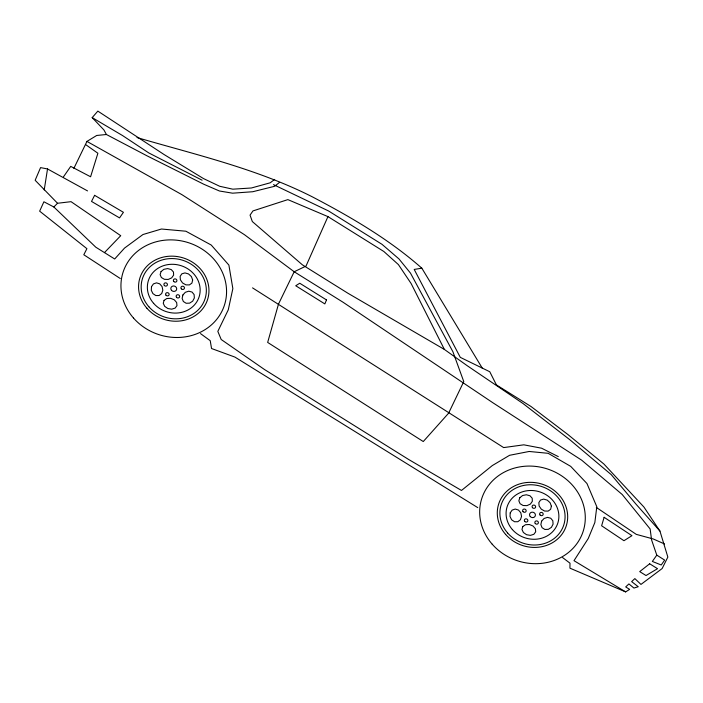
<?xml version="1.0" encoding="UTF-8"?>
<svg xmlns="http://www.w3.org/2000/svg" width="703" height="703" viewBox="0 0 703 703"><rect width="100%" height="100%" fill="white"/><g stroke="black" fill="none" stroke-linecap="round" stroke-linejoin="round"><path stroke-width="1.05" d="M44.219 189.951L47.523 168.948L40.563 167.613L35.15 180.276L57.532 203.264L71.047 201.673L120.731 235.69L104.466 252.614M73.877 168.351L86.944 141.408L96.706 135.468L106.408 134.501L146.901 155.767L203.808 184.256L219.424 190.996L232.57 193.184L252.746 191.734L274.565 186.304L279.539 182.385M562.62 557.584L570.001 563.191L569.931 568.165L625.635 591.891L629.633 589.378L625.696 586.926L628.913 583.921L633.939 588.051L638.245 586.733L631.645 581.609L634.862 578.604L640.969 584.421L662.138 568.551L667.85 557.075L659.95 531.09L635.881 504.033L611.206 474.604L569.94 439.823L522.988 403.504L467.003 365.56L444.375 349.426L348.011 293.3L302.369 264.82L252.333 221.559L250.048 215.118L252.957 210.918L287.87 199.617L327.95 216.612L306.007 266.086L294.188 271.745L278.502 304.074L267.667 342.423L423.268 441.546L448.576 413.215L463.769 381.588L452.908 351.746L410.499 273.142L398.952 258.915L382.01 244.328L328.503 210.944L273.476 184.617M63.446 176.875L70.731 166.383L90.59 176.769L97.893 153.254L85.792 144.695M656.787 555.133L652.349 561.442L661.233 564.984L664.66 560.098L656.787 555.133L651.576 539.904L650.143 528.981L622.208 494.499L581.724 460.21L492.996 402.837L342.967 302.185L294.188 271.745L244.38 234.644L181.919 194.661L86.944 141.408M106.408 134.501L103.93 129.95L92.19 117.612L97.84 111.109L164.151 154.581L203.518 178.588L219.696 186.277L232.798 189.177L251.393 187.991L270.163 182.815L274.662 179.414M120.301 278.537L83.806 254.758L86.908 248.669L39.649 211.155L43.902 201.779L53.832 206.972L57.532 203.264M482.205 368.029L421.835 268.186L414.199 269.434L460.289 357.361L489.771 371.746L496.423 384.919L531.037 406.519L567.954 434.568L603.895 464.024L643.939 507.056L659.95 531.09M136.997 137.551C196.199 154.853 257.008 168.808 312.352 196.849C350.946 217.078 389.031 239.248 421.835 268.186M664.537 543.981L653.342 538.999L636.259 534.359L596.32 507.425M202.113 180.196L148.843 152.964L122.577 135.574L92.19 117.612M558.287 456.616L541.582 448.198L523.814 444.823L503.656 447.591L252.535 287.87M47.523 168.948L87.541 190.908M625.635 591.891L574 560.678L588.27 538.498L594.843 522.54L596.803 506.722L586.961 483.532L570.695 466.361L548.173 453.312L529.157 451.467L509.578 455.298L492.302 465.571L461.484 490.457L408.584 459.446L264.592 369.585L221.199 339.505L217.825 331.377L228.273 309.821L232.851 288.617L228.888 265.084L211.225 245.039L185.864 231.217L161.453 229.02L142.964 234.53L124.528 248.089L114.694 258.994L95.81 247.21L53.832 206.972M477.759 507.628L234.925 357.089L211.55 348.521L210.232 340.683L200.487 333.591M327.95 216.612L383.82 251.472L398.399 264.583L411.15 283.573L444.375 349.426M151.488 286.692L151.294 290.313L152.911 293.617L155.82 295.559L159.106 295.524L161.716 293.529L162.824 290.19L162.085 286.587L159.73 283.854L156.505 282.852L153.43 283.915L151.488 286.692M510.211 512.882L510.018 516.503L511.635 519.807L514.543 521.749L517.83 521.714L520.44 519.719L521.547 516.38L520.809 512.777L518.454 510.044L515.229 509.042L512.153 510.106L510.211 512.882M182.877 294.979L182.139 298.424L183.351 301.508L186.146 303.265L189.625 303.142L192.684 301.165L194.353 297.967L194.107 294.566L192.016 292.044L188.756 291.191L185.346 292.29L182.877 294.979M541.6 521.169L540.862 524.614L542.075 527.698L544.869 529.456L548.349 529.333L551.407 527.355L553.076 524.157L552.83 520.756L550.739 518.234L547.479 517.382L544.069 518.48L541.6 521.169M192.657 279.996L191.91 283.107L189.397 284.917L185.9 284.864L182.552 282.957L180.39 279.803L180.126 276.402L181.831 273.836L184.959 272.913L188.527 273.942L191.401 276.578L192.657 279.996M551.38 506.186L550.634 509.297L548.12 511.107L544.623 511.055L541.275 509.148L539.113 505.993L538.85 502.592L540.554 500.026L543.683 499.104L547.25 500.132L550.124 502.768L551.38 506.186M164.054 300.383L163.254 303.283L164.66 306.315L167.815 308.512L171.717 309.179L175.135 308.099L176.971 305.62L176.655 302.527L174.282 299.803L170.601 298.318L166.787 298.529L164.054 300.383M522.777 526.573L521.977 529.473L523.384 532.505L526.538 534.702L530.44 535.37L533.858 534.289L535.695 531.811L535.378 528.718L533.006 525.993L529.324 524.508L525.51 524.719L522.777 526.573M604.114 517.303L601.619 525.774L623.956 540.712L631.953 535.677L604.114 517.303M161.066 271.578L160.126 274.636L161.365 277.518L164.379 279.311L168.219 279.442L171.664 277.878L173.623 275.11L173.474 272.017L171.26 269.583L167.683 268.581L163.887 269.319L161.066 271.578M519.789 497.768L518.849 500.826L520.088 503.708L523.102 505.501L526.942 505.633L530.387 504.069L532.347 501.301L532.197 498.207L529.983 495.773L526.406 494.771L522.61 495.51L519.789 497.768M326.491 299.926L324.848 303.916L295.735 285.752L299.742 283.23L326.491 299.926M94.615 195.329L91.522 201.418L119.545 217.904L123.429 212.306L94.615 195.329M649.669 563.78L639.721 571.609L646.013 575.537L657.533 568.692L649.669 563.78M133.482 318.011A53.287 48.287 18.4 0 0 223.475 307.826A53.287 48.287 18.4 0 0 164.317 240.233A53.287 48.287 18.4 0 0 133.482 318.011M146.909 308.239A35.519 32.197 18.4 0 0 206.902 301.446A35.519 32.197 18.4 0 0 167.463 256.384A35.519 32.197 18.4 0 0 146.909 308.239M153.623 303.353A26.644 24.148 18.4 0 0 198.615 298.257A26.644 24.148 18.4 0 0 169.036 264.46A26.644 24.148 18.4 0 0 153.623 303.353M176.541 297.325A1.784 1.617 18.4 0 0 179.564 296.982A1.784 1.617 18.4 0 0 177.578 294.724A1.784 1.617 18.4 0 0 176.541 297.325M171.506 290.33A2.97 2.698 18.4 0 0 176.532 289.759A2.97 2.698 18.4 0 0 173.228 285.989A2.97 2.698 18.4 0 0 171.506 290.33M181.348 288.828A1.784 1.617 18.4 0 0 184.362 288.485A1.784 1.617 18.4 0 0 182.376 286.218A1.784 1.617 18.4 0 0 181.348 288.828M173.79 281.499A1.784 1.617 18.4 0 0 176.804 281.156A1.784 1.617 18.4 0 0 174.827 278.889A1.784 1.617 18.4 0 0 173.79 281.499M164.326 285.471A1.784 1.617 18.4 0 0 167.34 285.128A1.784 1.617 18.4 0 0 165.363 282.861A1.784 1.617 18.4 0 0 164.326 285.471M166.031 295.251A1.784 1.617 18.4 0 0 169.045 294.909A1.784 1.617 18.4 0 0 167.059 292.65A1.784 1.617 18.4 0 0 166.031 295.251M148.895 306.789A32.883 29.807 18.4 0 0 204.441 300.506A32.883 29.807 18.4 0 0 167.929 258.783A32.883 29.807 18.4 0 0 148.895 306.789M507.619 532.979A32.883 29.807 18.4 0 0 563.165 526.696A32.883 29.807 18.4 0 0 526.652 484.973A32.883 29.807 18.4 0 0 507.619 532.979M524.754 521.441A1.784 1.617 18.4 0 0 527.768 521.099A1.784 1.617 18.4 0 0 525.782 518.84A1.784 1.617 18.4 0 0 524.754 521.441M523.05 511.661A1.784 1.617 18.4 0 0 526.064 511.318A1.784 1.617 18.4 0 0 524.087 509.051A1.784 1.617 18.4 0 0 523.05 511.661M532.514 507.689A1.784 1.617 18.4 0 0 535.528 507.346A1.784 1.617 18.4 0 0 533.551 505.079A1.784 1.617 18.4 0 0 532.514 507.689M540.071 515.018A1.784 1.617 18.4 0 0 543.085 514.675A1.784 1.617 18.4 0 0 541.099 512.408A1.784 1.617 18.4 0 0 540.071 515.018M530.229 516.52A2.97 2.698 18.4 0 0 535.255 515.949A2.97 2.698 18.4 0 0 531.951 512.179A2.97 2.698 18.4 0 0 530.229 516.52M535.264 523.515A1.784 1.617 18.4 0 0 538.287 523.181A1.784 1.617 18.4 0 0 536.301 520.914A1.784 1.617 18.4 0 0 535.264 523.515M512.346 529.544A26.644 24.148 18.4 0 0 557.338 524.447A26.644 24.148 18.4 0 0 527.76 490.65A26.644 24.148 18.4 0 0 512.346 529.544M505.633 534.429A35.519 32.197 18.4 0 0 565.625 527.637A35.519 32.197 18.4 0 0 526.187 482.574A35.519 32.197 18.4 0 0 505.633 534.429M492.205 544.201A53.287 48.287 18.4 0 0 582.198 534.016A53.287 48.287 18.4 0 0 523.041 466.423A53.287 48.287 18.4 0 0 492.205 544.201"/></g></svg>
